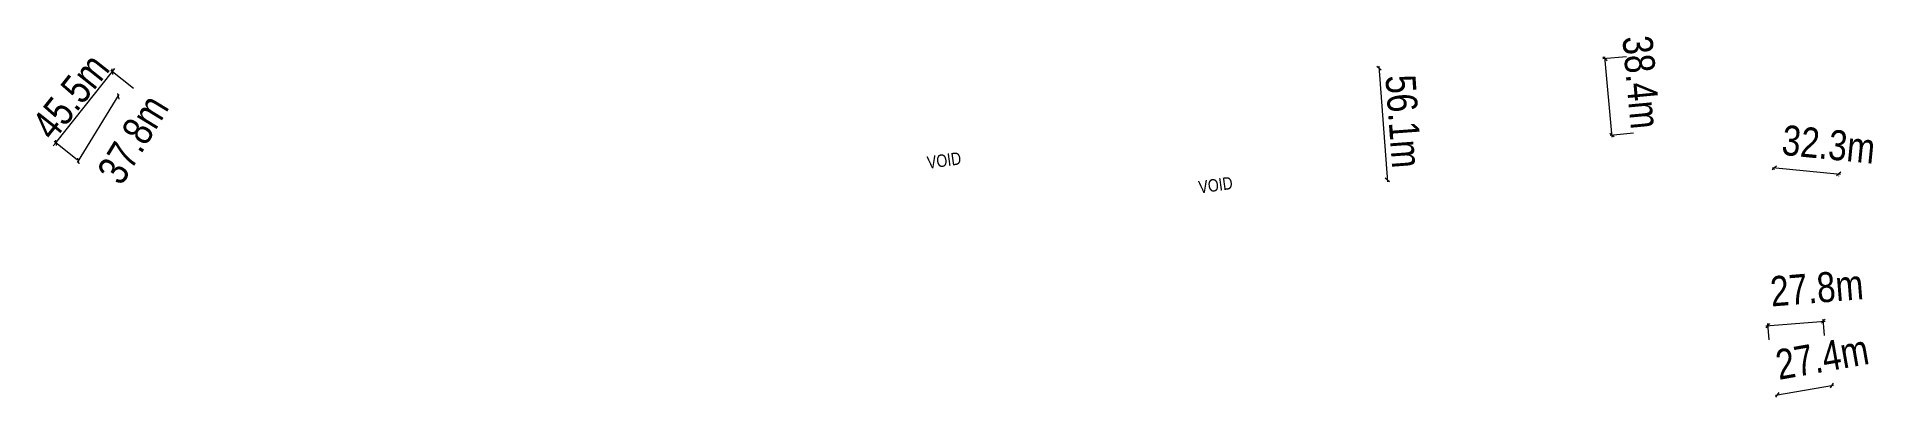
# Model space of a CAD drawing. Header units: metres. Extents: x 833997 to 840297, y 816389 to 819710.
# Drawn here: x 834469 to 835388, y 818070 to 818251 of the extents above; entities that cross this region are included whole.
import ezdxf

# ---------------------------------------------------------------- set-up
doc = ezdxf.new("R2010")
doc.units = ezdxf.units.M
doc.header["$LTSCALE"] = 30
doc.layers.add('AR-DIM_AR_', color=4, linetype='Continuous')
doc.layers.add('AR-TXT-RM_AR_BS_', color=4, linetype='Continuous')
doc.styles.get("Standard").update_dxf_attribs({"font": 'arial.ttf', "width": 0.8})
doc.dimstyles.new('DIM-100-2', dxfattribs={"dimscale": 100, "dimtxt": 2, "dimasz": 1, "dimexe": 1, "dimexo": 1, "dimgap": 1, "dimtad": 1, "dimdec": 1, "dimdsep": 46, "dimtxsty": 'Standard', "dimblk": 'OBLIQUE', "dimcen": 1, "dimclrd": 8, "dimclre": 8, "dimclrt": 256, "dimadec": 1, "dimazin": 2, "dimtfac": 1, "dimtdec": 1, "dimtix": 1, "dimtmove": 2, "dimatfit": 1, "dimfxl": 1, "dimtolj": 1, "dimtzin": 0, "dimarcsym": 0})

# ---------------------------------------------------------------- blocks, each defined once
blk = doc.blocks.new('_Oblique')
at = {"color": 0, "linetype": 'ByBlock', "lineweight": -2}
blk.add_line((0.5, 0.5), (-0.5, -0.5), dxfattribs=at)
blk = doc.blocks.new('*D4')
at = {"layer": 'AR-DIM_AR_', "color": 8, "lineweight": -2, "transparency": 16777216}
for p, q in [((834478.98, 818197.5), (834507.25, 818233.12)), ((834517.87, 818224.69), (834506.47, 818233.74)), ((834507.25, 818233.12), (834508.5, 818234.69)), ((834478.98, 818197.5), (834477.73, 818195.93)), ((834489.59, 818189.07), (834478.19, 818198.12))]:
    blk.add_line(p, q, dxfattribs=at)
at = {"layer": 'Defpoints', "color": 0, "transparency": 16777216}
for p in [(834507.25, 818233.12), (834518.65, 818224.07), (834490.37, 818188.45)]:
    blk.add_point(p, dxfattribs=at)
at = {"layer": 'AR-DIM_AR_', "color": 8, "lineweight": -2, "transparency": 16777216, "xscale": 2, "yscale": 2, "zscale": 2}
for p, rotation in [((834507.25, 818233.12), 231.5569361974), ((834478.98, 818197.5), 51.55693619739998)]:
    blk.add_blockref('_Oblique', p, dxfattribs=dict(at, rotation=rotation))
at = {"layer": 'AR-DIM_AR_', "transparency": 16777216, "insert": (834486.36, 818220.67), "char_height": 4, "attachment_point": 5, "rotation": 51.55694}
blk.add_mtext('\\A1;{\\H3.75x;45.5m}', dxfattribs=at)
blk = doc.blocks.new('*D5')
at = {"layer": 'AR-DIM_AR_', "color": 8, "lineweight": -2, "transparency": 16777216}
for p, q in [((835264.25, 818240.56), (835252.48, 818239.46)), ((835257.13, 818200.33), (835253.38, 818240.55)), ((835267.82, 818202.34), (835256.04, 818201.24))]:
    blk.add_line(p, q, dxfattribs=at)
at = {"layer": 'Defpoints', "color": 0, "transparency": 16777216}
for p in [(835253.47, 818239.55), (835265.25, 818240.65), (835268.82, 818202.43)]:
    blk.add_point(p, dxfattribs=at)
at = {"layer": 'AR-DIM_AR_', "color": 8, "lineweight": -2, "transparency": 16777216, "xscale": 2, "yscale": 2, "zscale": 2}
for p, rotation in [((835253.47, 818239.55), 95.33304770886717), ((835257.04, 818201.33), 275.3330477088671)]:
    blk.add_blockref('_Oblique', p, dxfattribs=dict(at, rotation=rotation))
at = {"layer": 'AR-DIM_AR_', "transparency": 16777216, "insert": (835271.67, 818227.82), "char_height": 4, "attachment_point": 5, "rotation": 275.33305}
blk.add_mtext('\\A1;{\\H3.75x;38.4m}', dxfattribs=at)
blk = doc.blocks.new('*D6')
at = {"layer": 'AR-DIM_AR_', "color": 8, "lineweight": -2, "transparency": 16777216}
for p, q in [((835333.93, 818106.03), (835363.63, 818108.43)), ((835335.51, 818098.97), (835334.85, 818107.11)), ((835363.22, 818101.22), (835362.56, 818109.35))]:
    blk.add_line(p, q, dxfattribs=at)
at = {"layer": 'Defpoints', "color": 0, "transparency": 16777216}
for p in [(835362.64, 818108.35), (835335.59, 818097.98), (835363.3, 818100.22)]:
    blk.add_point(p, dxfattribs=at)
at = {"layer": 'AR-DIM_AR_', "color": 8, "lineweight": -2, "transparency": 16777216, "xscale": 2, "yscale": 2, "zscale": 2}
for p, rotation in [((835334.93, 818106.11), 184.6258391909449), ((835362.64, 818108.35), 4.625839190944856)]:
    blk.add_blockref('_Oblique', p, dxfattribs=dict(at, rotation=rotation))
at = {"layer": 'AR-DIM_AR_', "transparency": 16777216, "insert": (835359.39, 818124.91), "char_height": 4, "attachment_point": 5, "rotation": 4.62584}
blk.add_mtext('\\A1;{\\H3.75x;27.8m}', dxfattribs=at)
blk = doc.blocks.new('*D7')
at = {"layer": 'AR-DIM_AR_', "color": 8, "lineweight": -2, "transparency": 16777216}
blk.add_line((835338.8, 818071.29), (835367.79, 818076.43), dxfattribs=at)
at = {"layer": 'Defpoints', "color": 0, "transparency": 16777216}
for p in [(835366.81, 818076.26), (835366.81, 818076.26), (835339.79, 818071.47, -50.12)]:
    blk.add_point(p, dxfattribs=at)
at = {"layer": 'AR-DIM_AR_', "color": 8, "lineweight": -2, "transparency": 16777216, "xscale": 2, "yscale": 2, "zscale": 2}
for p, rotation in [((835366.81, 818076.26), 10.05753269923502), ((835339.79, 818071.47), 190.057532699235)]:
    blk.add_blockref('_Oblique', p, dxfattribs=dict(at, rotation=rotation))
at = {"layer": 'AR-DIM_AR_', "transparency": 16777216, "insert": (835362.06, 818090.42), "char_height": 4, "attachment_point": 5, "rotation": 10.05753}
blk.add_mtext('\\A1;{\\H3.75x;27.4m}', dxfattribs=at)
blk = doc.blocks.new('*D8')
at = {"layer": 'AR-DIM_AR_', "color": 8, "lineweight": -2, "transparency": 16777216}
blk.add_line((834489.85, 818187.6), (834510.61, 818221.61), dxfattribs=at)
at = {"layer": 'Defpoints', "color": 0, "transparency": 16777216}
for p in [(834510.09, 818220.75), (834510.09, 818220.75), (834490.37, 818188.45)]:
    blk.add_point(p, dxfattribs=at)
at = {"layer": 'AR-DIM_AR_', "color": 8, "lineweight": -2, "transparency": 16777216, "xscale": 2, "yscale": 2, "zscale": 2}
for p, rotation in [((834510.09, 818220.75), 58.5977469113014), ((834490.37, 818188.45), 238.5977469113014)]:
    blk.add_blockref('_Oblique', p, dxfattribs=dict(at, rotation=rotation))
at = {"layer": 'AR-DIM_AR_', "transparency": 16777216, "insert": (834517.6, 818199.3), "char_height": 4, "attachment_point": 5, "rotation": 58.59775}
blk.add_mtext('\\A1;{\\H3.75x;37.8m}', dxfattribs=at)
blk = doc.blocks.new('*D9')
at = {"layer": 'AR-DIM_AR_', "color": 8, "lineweight": -2, "transparency": 16777216}
for p, q in [((835337.2, 818185.18), (835371.29, 818181.81)), ((835338.11, 818184.26), (835338.09, 818184.08)), ((835370.22, 818181.09), (835370.2, 818180.91))]:
    blk.add_line(p, q, dxfattribs=at)
at = {"layer": 'Defpoints', "color": 0, "transparency": 16777216}
for p in [(835338.21, 818185.26), (835370.3, 818181.91), (835370.31, 818182.09)]:
    blk.add_point(p, dxfattribs=at)
at = {"layer": 'AR-DIM_AR_', "color": 8, "lineweight": -2, "transparency": 16777216, "xscale": 2, "yscale": 2, "zscale": 2}
for p, rotation in [((835338.19, 818185.08), 174.3632787490654), ((835370.3, 818181.91), 354.3632787490654)]:
    blk.add_blockref('_Oblique', p, dxfattribs=dict(at, rotation=rotation))
at = {"layer": 'AR-DIM_AR_', "transparency": 16777216, "insert": (835365.3, 818196.66), "char_height": 4, "attachment_point": 5, "rotation": 354.36328}
blk.add_mtext('\\A1;{\\H3.75x;32.3m}', dxfattribs=at)
blk = doc.blocks.new('*D10')
at = {"layer": 'AR-DIM_AR_', "color": 8, "lineweight": -2, "transparency": 16777216}
blk.add_line((835140.48, 818235.9), (835144.75, 818177.99), dxfattribs=at)
at = {"layer": 'Defpoints', "color": 0, "transparency": 16777216}
for p in [(835140.56, 818234.9), (835144.68, 818178.98), (835144.68, 818178.98)]:
    blk.add_point(p, dxfattribs=at)
at = {"layer": 'AR-DIM_AR_', "color": 8, "lineweight": -2, "transparency": 16777216, "xscale": 2, "yscale": 2, "zscale": 2}
for p, rotation in [((835140.56, 818234.9), 94.2174179987376), ((835144.68, 818178.98), 274.2174179987376)]:
    blk.add_blockref('_Oblique', p, dxfattribs=dict(at, rotation=rotation))
at = {"layer": 'AR-DIM_AR_', "transparency": 16777216, "insert": (835152.77, 818208.25), "char_height": 4, "attachment_point": 5, "rotation": 274.21742}
blk.add_mtext('\\A1;{\\H3.75x;56.1m}', dxfattribs=at)

msp = doc.modelspace()

# ---------------------------------------------------------------- texts
at = {"layer": 'AR-TXT-RM_AR_BS_', "width": 0.8}
for p in [(834915.06, 818184.46), (835050.8, 818172.15)]:
    msp.add_text('VOID', height=6.25, rotation=8.0003, dxfattribs=at).set_placement(p)

# ---------------------------------------------------------------- dimensions: what is measured, and where the dimension line sits
at = {"layer": 'AR-DIM_AR_'}
for base, p1, p2, angle, picture, middle in [((835253.47, 818239.55), (835268.82, 818202.43), (835265.25, 818240.65), 95.33305, '*D5', (835271.67, 818227.82)), ((835144.68, 818178.98), (835140.56, 818234.9), (835144.68, 818178.98), 274.21742, '*D10', (835152.77, 818208.25)), ((834510.09, 818220.75), (834490.37, 818188.45), (834510.09, 818220.75), 58.59775, '*D8', (834517.6, 818199.3)), ((835370.3, 818181.91), (835338.21, 818185.26), (835370.31, 818182.09), 354.36328, '*D9', (835365.3, 818196.66)), ((835362.64, 818108.35), (835335.59, 818097.98), (835363.3, 818100.22), 4.62584, '*D6', (835359.39, 818124.91)), ((835366.81, 818076.26), (835339.79, 818071.47, -50.12), (835366.81, 818076.26), 10.05753, '*D7', (835362.06, 818090.42))]:
    dim = msp.add_linear_dim(base=base, p1=p1, p2=p2, angle=angle, text='{\\H3.75x;<>m}', dimstyle='DIM-100-2', override={"dimscale": 1, "dimtxt": 4, "dimasz": 2, "dimdle": 1}, dxfattribs=at)
    dim.commit()
    dim.dimension.update_dxf_attribs({"geometry": picture, "text_midpoint": middle, "dimtype": 161})
dim = msp.add_aligned_dim(p1=(834490.37, 818188.45), p2=(834518.65, 818224.07), distance=14.55, text='{\\H3.75x;<>m}', dimstyle='DIM-100-2', override={"dimscale": 1, "dimtxt": 4, "dimasz": 2, "dimdle": 1}, dxfattribs=at)
dim.commit()
dim.dimension.update_dxf_attribs({"geometry": '*D4', "text_midpoint": (834486.36, 818220.67)})

doc.saveas('drawing.dxf')
